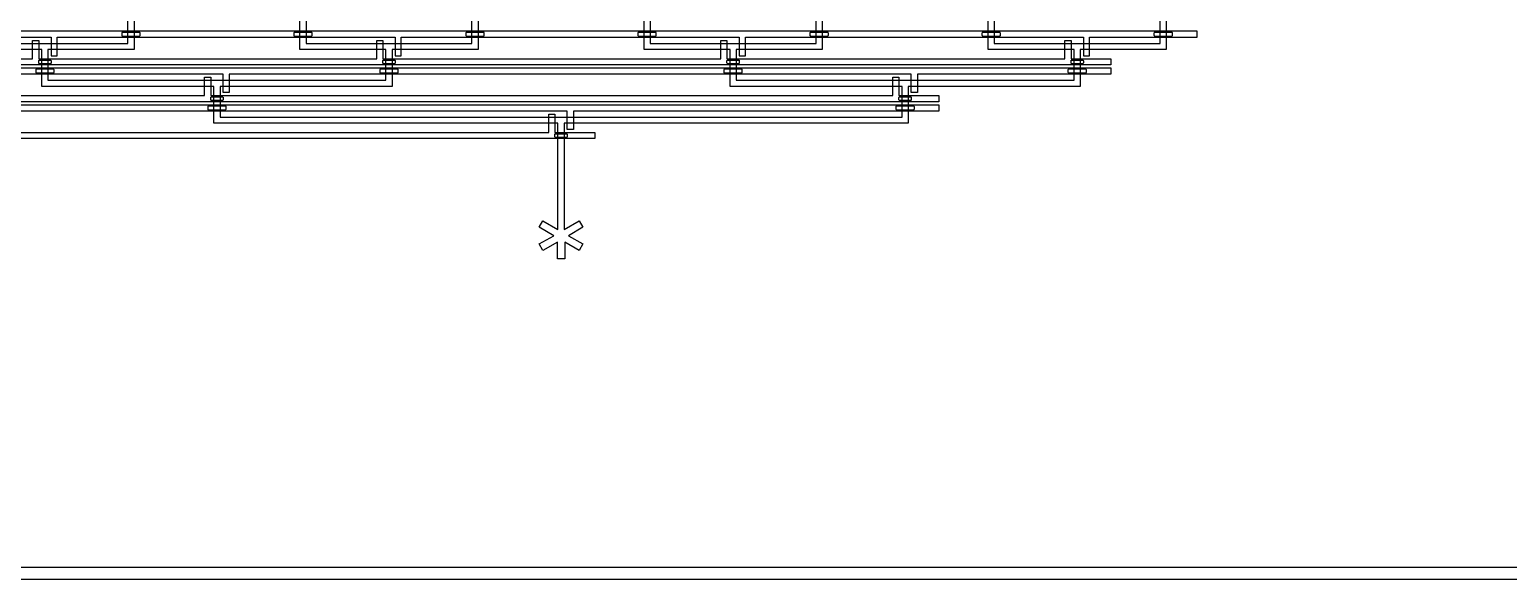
# Model space of a CAD drawing. Extents: x 0 to 194465, y -118660 to 40475.
# Drawn here: x 21262 to 45330, y 0 to 8948 of the extents above; entities that cross this region are included whole.
import ezdxf

# ---------------------------------------------------------------- set-up
doc = ezdxf.new("R2010")
doc.units = 13
doc.layers.add('Control 2 - Push down', color=1, linetype='Continuous')
doc.layers.add('Flow', color=5, linetype='Continuous')

msp = doc.modelspace()

# ---------------------------------------------------------------- linework, layer by layer
at = {"layer": 'Control 2 - Push down'}
for points in [[(200, 40075), (200, 200), (57825, 200), (57825, 40275), (0, 40275), (0, 40475), (58025, 40475), (58025, 0), (0, 0), (0, 40075)], [(44962, 25448), (29812, 25448), (29812, 25148), (29712, 25148), (29712, 25448), (17032, 25448), (17032, 7273), (29712, 7273), (29712, 7573), (29812, 7573), (29812, 7273), (30462, 7273), (30462, 7173), (16932, 7173), (16932, 25548), (44962, 25548)], [(17232, 24998), (17232, 7723), (36062, 7723), (36062, 7623), (30112, 7623), (30112, 7323), (30012, 7323), (30012, 7623), (17132, 7623), (17132, 25098), (30012, 25098), (30012, 25398), (30112, 25398), (30112, 25098), (44962, 25098), (44962, 24998)], [(35412, 24848), (35412, 24548), (35312, 24548), (35312, 24848), (24212, 24848), (24212, 24548), (24112, 24548), (24112, 24848), (17432, 24848), (17432, 7873), (24112, 7873), (24112, 8173), (24212, 8173), (24212, 7873), (35312, 7873), (35312, 8173), (35412, 8173), (35412, 7873), (36062, 7873), (36062, 7773), (17332, 7773), (17332, 24948), (44962, 24948), (44962, 24848)], [(17632, 24398), (17632, 8323), (38862, 8323), (38862, 8223), (35712, 8223), (35712, 7923), (35612, 7923), (35612, 8223), (24512, 8223), (24512, 7923), (24412, 7923), (24412, 8223), (17532, 8223), (17532, 24498), (24412, 24498), (24412, 24798), (24512, 24798), (24512, 24498), (35612, 24498), (35612, 24798), (35712, 24798), (35712, 24498), (44962, 24498), (44962, 24398)]]:
    msp.add_lwpolyline(points, close=True, dxfattribs=at)
for points in [[(17932, 8823), (21612, 8823), (21612, 8523), (21712, 8523), (21712, 8823), (27212, 8823), (27212, 8523), (27312, 8523), (27312, 8823), (32812, 8823), (32812, 8523), (32912, 8523), (32912, 8823), (38412, 8823), (38412, 8523), (38512, 8523), (38512, 8823), (40262, 8823), (40262, 8923), (18032, 8923)], [(17832, 8473), (21312, 8473), (21312, 8773), (21412, 8773), (21412, 8473), (26912, 8473), (26912, 8773), (27012, 8773), (27012, 8473), (32512, 8473), (32512, 8773), (32612, 8773), (32612, 8473), (38112, 8473), (38112, 8773), (38212, 8773), (38212, 8473), (38862, 8473), (38862, 8373), (17732, 8373)]]:
    msp.add_lwpolyline(points, dxfattribs=at)
for points in [[(22762, 8891), (22762, 8856, 0.414214), (22775, 8843), (23050, 8843, 0.414214), (23062, 8856), (23062, 8891, 0.414214), (23050, 8903), (22775, 8903, 0.414214)], [(25562, 8891), (25562, 8856, 0.414214), (25575, 8843), (25850, 8843, 0.414214), (25862, 8856), (25862, 8891, 0.414214), (25850, 8903), (25575, 8903, 0.414214)], [(28362, 8891), (28362, 8856, 0.414214), (28375, 8843), (28650, 8843, 0.414214), (28662, 8856), (28662, 8891, 0.414214), (28650, 8903), (28375, 8903, 0.414214)], [(31162, 8891), (31162, 8856, 0.414214), (31175, 8843), (31450, 8843, 0.414214), (31462, 8856), (31462, 8891, 0.414214), (31450, 8903), (31175, 8903, 0.414214)], [(33962, 8891), (33962, 8856, 0.414214), (33975, 8843), (34250, 8843, 0.414214), (34262, 8856), (34262, 8891, 0.414214), (34250, 8903), (33975, 8903, 0.414214)], [(36762, 8891), (36762, 8856, 0.414214), (36775, 8843), (37050, 8843, 0.414214), (37062, 8856), (37062, 8891, 0.414214), (37050, 8903), (36775, 8903, 0.414214)], [(39562, 8891), (39562, 8856, 0.414214), (39575, 8843), (39850, 8843, 0.414214), (39862, 8856), (39862, 8891, 0.414214), (39850, 8903), (39575, 8903, 0.414214)], [(21600, 8393), (21425, 8393, -0.414214), (21412, 8406), (21412, 8441, -0.414214), (21425, 8453), (21600, 8453, -0.414214), (21612, 8441), (21612, 8406, -0.414214)], [(27200, 8393), (27025, 8393, -0.414214), (27012, 8406), (27012, 8441, -0.414214), (27025, 8453), (27200, 8453, -0.414214), (27212, 8441), (27212, 8406, -0.414214)], [(32800, 8393), (32625, 8393, -0.414214), (32612, 8406), (32612, 8441, -0.414214), (32625, 8453), (32800, 8453, -0.414214), (32812, 8441), (32812, 8406, -0.414214)], [(38400, 8393), (38225, 8393, -0.414214), (38212, 8406), (38212, 8441, -0.414214), (38225, 8453), (38400, 8453, -0.414214), (38412, 8441), (38412, 8406, -0.414214)], [(21362, 8291), (21362, 8256, 0.414214), (21375, 8243), (21650, 8243, 0.414214), (21662, 8256), (21662, 8291, 0.414214), (21650, 8303), (21375, 8303, 0.414214)], [(26962, 8291), (26962, 8256, 0.414214), (26975, 8243), (27250, 8243, 0.414214), (27262, 8256), (27262, 8291, 0.414214), (27250, 8303), (26975, 8303, 0.414214)], [(32562, 8291), (32562, 8256, 0.414214), (32575, 8243), (32850, 8243, 0.414214), (32862, 8256), (32862, 8291, 0.414214), (32850, 8303), (32575, 8303, 0.414214)], [(38162, 8291), (38162, 8256, 0.414214), (38175, 8243), (38450, 8243, 0.414214), (38462, 8256), (38462, 8291, 0.414214), (38450, 8303), (38175, 8303, 0.414214)], [(24162, 7691), (24162, 7656, 0.414214), (24175, 7643), (24450, 7643, 0.414214), (24462, 7656), (24462, 7691, 0.414214), (24450, 7703), (24175, 7703, 0.414214)], [(24400, 7793), (24225, 7793, -0.414214), (24212, 7806), (24212, 7841, -0.414214), (24225, 7853), (24400, 7853, -0.414214), (24412, 7841), (24412, 7806, -0.414214)], [(35362, 7691), (35362, 7656, 0.414214), (35375, 7643), (35650, 7643, 0.414214), (35662, 7656), (35662, 7691, 0.414214), (35650, 7703), (35375, 7703, 0.414214)], [(35600, 7793), (35425, 7793, -0.414214), (35412, 7806), (35412, 7841, -0.414214), (35425, 7853), (35600, 7853, -0.414214), (35612, 7841), (35612, 7806, -0.414214)], [(30000, 7193), (29825, 7193, -0.414214), (29812, 7206), (29812, 7241, -0.414214), (29825, 7253), (30000, 7253, -0.414214), (30012, 7241), (30012, 7206, -0.414214)]]:
    msp.add_lwpolyline(points, format="xyb", close=True, dxfattribs=at)
at = {"layer": 'Flow'}
for points in [[(39762, 9223), (39762, 8623), (38362, 8623), (38362, 8023), (35562, 8023), (35562, 7423), (29962, 7423), (29962, 5692), (30207, 5834), (30267, 5730), (30032, 5594), (30267, 5459), (30207, 5355), (29972, 5490), (29972, 5219), (29852, 5219), (29852, 5490), (29618, 5355), (29558, 5459), (29792, 5594), (29558, 5730), (29618, 5834), (29862, 5692), (29862, 7423), (24262, 7423), (24262, 8023), (21462, 8023), (21462, 8623), (20062, 8623)], [(20162, 8723), (22862, 8723), (22862, 9223)], [(22962, 9223), (22962, 8623), (21562, 8623), (21562, 8123), (27062, 8123), (27062, 8623), (25662, 8623), (25662, 9223)], [(28562, 9223), (28562, 8623), (27162, 8623), (27162, 8023), (24362, 8023), (24362, 7523), (35462, 7523), (35462, 8023), (32662, 8023), (32662, 8623), (31262, 8623), (31262, 9223)], [(25762, 9223), (25762, 8723), (28462, 8723), (28462, 9223)], [(31362, 9223), (31362, 8723), (34062, 8723), (34062, 9223)], [(34162, 9223), (34162, 8623), (32762, 8623), (32762, 8123), (38262, 8123), (38262, 8623), (36862, 8623), (36862, 9223)], [(36962, 9223), (36962, 8723), (39662, 8723), (39662, 9223)]]:
    msp.add_lwpolyline(points, dxfattribs=at)

doc.saveas('drawing.dxf')
